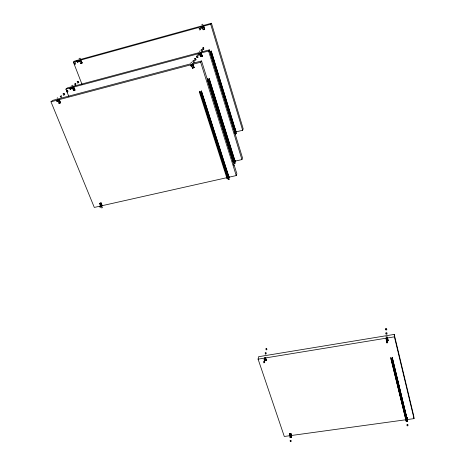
<?xml version="1.0" encoding="UTF-8"?>
<svg xmlns="http://www.w3.org/2000/svg" width="465" height="465" viewBox="0 0 465 465"><rect width="100%" height="100%" fill="white"/><g stroke="black" fill="none" stroke-linecap="round" stroke-linejoin="round"><path stroke-width="0.7" d="M57.05 98.208L57.59 97.731M290.904 433.421L291.398 437.338L290.143 437.501L289.602 433.955L289.649 433.589L290.904 433.421L291.613 435.554L291.398 437.338M201.798 24.738L202.351 24.238L203.013 24.372M102.701 207.483L101.73 207.994M290.143 437.501L290.363 435.717L289.649 433.589M234.337 132.275L234.157 130.828M264.783 359.724L265.12 360.73L266.428 360.526L265.701 357.806L265.265 357.765M290.032 435.682L284.301 436.472L258.092 359.149L258.546 356.713L394.221 334.411L413.74 415.96L414.019 418.634L291.468 435.484M265.12 360.73L265.184 360.387M264.841 357.841L264.387 358.015L264.23 360.113L265.544 359.904L265.701 357.806M265.544 359.904L265.841 359.073L266.428 360.526M264.23 360.113L264.347 359.497M198.375 55.387L199.613 54.957L199.258 54.963M406.625 421.028L407.27 421.453L407.573 420.808M72.68 87.217L71.43 88.135L71.674 88.739L72.058 88.414A1.314 0.523 72.3 0 1 72.959 89.263L73.482 90.588L75.051 90.047L73.819 86.909L72.435 87.426L72.819 87.153M102.079 205.693L236.232 175.572L236.871 173.782L201.543 60.956L192.411 63.374M232.756 161.675L241.934 159.571L242.515 157.943L209.372 49.871L200.985 52.121M191.836 62.136L190.906 62.763M199.898 51.005L199.322 51.534M235.592 131.973L242.66 130.287L243.212 128.869L211.441 23.25L74.801 61.002L73.383 62.095L82.038 84.409M233.279 162.669L234.691 162.355L235.127 161.25L234.209 158.303L232.709 158.856L234.209 158.303M199.316 91.971L227.129 178.845L228.611 178.519L229.094 177.305L228.117 174.241L226.536 174.817L228.117 174.241M233.947 161.518L235.127 161.25L209.111 78.347L234.511 159.78A1.256 0.296 77.3 0 1 234.68 161.372L234.511 161.785L233.099 162.105L233.267 161.692A1.25 0.296 77.3 0 0 233.099 160.1L207.64 78.719L233.721 161.57L233.43 160.256M235.273 130.212C236.325 134.089 235.691 132.124 235.511 130.508L211.162 50.871L236.11 131.973L235.691 132.932L234.331 133.252M234.255 159.454L234.965 161.384L234.069 161.808M228.176 175.433L228.919 177.444L228.129 177.886M235.226 129.084L233.779 129.607L235.226 129.084L236.11 131.973L234.918 130.467M406.904 418.244C406.869 416.402 404.649 418.552 406.178 419.796L390.803 357.451L406.212 421.162L407.561 420.988L392.204 357.242L407.666 421.418L406.317 421.592L390.879 358.777M234.133 165.441L233.668 165.278M405.962 417.739L406.241 418.395M100.667 206.007L94.314 207.437L50.981 101.794L200.653 62.217L201.543 60.956M68.855 96.551L65.908 89.158L208.576 51.005L209.372 49.871M101.37 207.035L102.277 205.768L101.108 202.885L99.562 203.449L100.056 204.67A1.261 0.523 76.3 0 1 100.126 206.303L100.01 207.338L101.37 207.035L101.486 206.007A1.261 0.523 76.3 0 0 101.411 204.368L101.108 202.885M202.24 56.312L201.322 52.807L199.834 53.202L199.235 53.975L199.439 54.62L201.147 53.934A1.372 0.326 75.2 0 1 201.798 54.899L202.24 56.312L200.752 56.701L200.31 55.289A1.372 0.331 75.2 0 0 199.659 54.329L199.439 54.62M191.516 65.768A1.442 0.366 75.1 0 1 191.969 66.698L192.44 68.175L194.138 67.588L193.022 64.089L192.196 64.251M192.44 68.175L194.138 67.588M200.752 56.701L202.362 56.143M191.859 64.368L190.795 65.362L191.01 66.036L192.824 65.303A1.442 0.366 75.2 0 1 193.527 66.292L193.998 67.768M190.795 65.362L192.365 64.949L193.022 64.089M191.01 66.036L191.26 65.71A1.442 0.366 75.1 0 1 191.347 65.664M199.235 53.975L200.723 53.58L201.322 52.807M203.711 26.121L210.68 24.197L211.441 23.25M291.352 436.019L291.305 435.519M202.124 27.412A1.325 0.302 75 0 1 202.746 28.388L203.164 29.766L204.71 29.243L203.711 25.982L202.955 26.15M203.164 29.766L204.71 29.243M60.712 97.435L61.671 97.051M202.647 26.261L201.717 27.028L201.915 27.656L203.554 27.017A1.325 0.296 75 0 1 204.17 27.999L204.594 29.376M201.717 27.028L203.153 26.633L203.711 25.982M407.078 425.306C406.451 426.486 409.066 425.527 407.619 425.138M74.627 64.246L75.522 63.903M264.602 357.986L264.881 358.463L265.48 357.841M290.358 441.151C289.556 442.25 292.119 441.448 290.875 440.989M193.225 62.275L194.475 61.944L194.108 61.944M290.817 434.322L290.823 433.735L289.602 433.955M57.863 101.155A1.378 0.581 72.1 0 1 58.363 101.934L58.921 103.317L60.578 102.742L59.253 99.469L58.375 99.655M58.921 103.317L60.578 102.742M73.482 90.588L75.051 90.047M263.899 362.322C263.074 363.485 265.846 362.293 264.306 362.154M58.212 99.719L56.701 100.8L56.957 101.428L58.811 100.696A1.378 0.575 72.1 0 1 59.787 101.562L60.345 102.945M56.957 101.428L57.381 101.068M56.701 100.8L58.131 100.423L59.253 99.469M71.674 88.739L73.418 88.054A1.314 0.523 72.3 0 1 74.319 88.902L74.842 90.227M265.41 353.632C264.602 354.76 267.323 353.592 265.811 353.47M50.981 101.794L52.655 100.382L191.005 63.746M65.908 89.158L67.419 87.879L199.584 52.493M71.43 88.135L72.796 87.775L73.819 86.909M79.033 58.724C80.974 56.614 81.131 61.304 78.736 60.962L78.963 61.549L79.323 61.275A1.273 0.482 71.9 0 1 80.172 62.141L80.672 63.438L82.183 62.926L80.718 59.921M80.672 63.438L82.183 62.926M386.456 337.979L386.119 338.09L386.316 340.211L387.74 339.991L387.299 337.904M386.171 336.538L385.933 337.015M78.963 61.549L80.637 60.915A1.273 0.477 71.9 0 1 81.485 61.787L81.985 63.083M78.736 60.962L81.009 59.863M233.616 164.558L233.633 164.221M201.519 51.144L202.618 50.877L202.112 50.923M266.265 349.325C265.073 350.29 267.927 349.697 266.678 349.227M407.125 420.244L407.433 419.901L407.044 419.558M191.714 64.432L192.76 64.158M69.948 89.542L70.947 89.303L70.395 89.361M290.061 433.676L290.584 433.607M202.519 26.313L203.472 26.052M58.061 99.783L57.794 100.022L59.014 99.533M199.677 29.76C198.811 30.359 201.641 29.289 200.142 29.603M67.361 91.82L67.007 92.064L68.093 91.605M201.147 28.005C200.241 28.598 203.112 27.54 201.607 27.848M77.481 62.095C76.376 62.699 79.19 61.735 77.928 61.938M234.075 161.454L234.883 161.303M101.539 206.268L102.277 205.768M203.252 49.046C201.973 49.807 205.315 48.558 203.408 48.988M75.522 84.868L75.039 85.159L75.969 84.735M75.08 64.036L75.388 63.938M73.383 62.095L202.322 26.505M227.862 177.578L229.094 177.305L201.351 90.832L228.431 175.787A1.314 0.326 77.5 0 1 228.606 177.473L228.425 177.932L226.943 178.258L227.123 177.799A1.314 0.331 77.5 0 0 226.955 176.119L199.805 91.221L227.618 177.63L226.839 175.183M99.562 203.449L100.917 203.147M99.783 206.78L101.143 206.477M73.284 87.002L73.615 86.99M258.092 359.149L394.419 336.84L394.221 334.411M386.2 339.729L387.618 339.502A0.599 0.488 0.9 0 1 387.798 340.177M264.079 359.654L265.393 359.445M386.316 340.211L386.316 339.38L386.752 340.932L388.165 340.711L387.537 337.869M235.528 132.037L235.871 132.019M406.98 417.384L407.009 417.756L405.66 417.936L405.631 417.558L406.98 417.384L407.526 419.616L407.061 418.669M290.009 437.088L291.264 436.926M265.794 359.3L266.201 359.648M227.908 174.596L229.094 177.305M234.011 158.652L235.127 161.25M235.034 129.427L236.11 131.973M265.259 360.044L265.085 359.707M386.996 336.567L387.421 338.038M72.964 85.345L72.244 85.246L71.755 85.763M58.131 100.423L58.387 101.056M99.748 203.188L100.684 205.495M72.796 87.775L73.04 88.379M72.953 88.524L73.691 90.408M80.05 60.601L80.282 61.188M406.823 417.68L407.526 419.616M192.365 64.949L192.58 65.629M200.863 91.582L228.611 178.519M192.016 66.245L192.574 67.995M200.653 62.217L236.232 175.572M200.723 53.58L200.927 54.225M208.669 79.021L234.691 162.355M200.043 53.87L200.874 56.538M232.802 158.623L233.721 161.57M207.198 79.399L233.099 162.105M209.75 51.249L233.895 129.52M203.153 26.633L203.345 27.261M210.75 51.446L235.691 132.932M202.682 27.679L203.281 29.632M208.576 51.005L241.934 159.571M210.68 24.197L242.66 130.287M386.427 339.34L386.752 340.932M405.631 417.558L406.178 419.796M388.165 340.711L387.705 339.374M387.618 339.502L387.74 339.991M392.286 358.562L407.666 421.418M394.419 336.84L414.019 418.634M406.224 420.395L406.317 421.592M60.165 102.509A0.698 0.593 45.6 0 1 59.822 102.806M59.799 101.62A0.698 0.593 45.6 0 1 60.154 102.021M100.208 203.966A0.639 0.535 33.4 0 1 100.295 203.222A0.639 0.535 33.4 0 1 101.12 203.356A0.639 0.535 33.4 0 1 101.178 204.123M227.263 174.578A0.651 0.593 23.8 0 1 228.077 175.555M227.164 175.526A0.651 0.593 23.8 0 1 226.961 175.09M193.312 67.658A0.715 0.663 49.8 0 1 192.963 67.652M193.673 66.646A0.715 0.663 49.8 0 1 193.713 67.338M74.65 89.35A0.663 0.57 46.9 0 1 74.249 90.117A0.663 0.57 46.9 0 1 73.476 89.495M74.162 88.908A0.663 0.57 46.9 0 1 74.458 89.071M233.198 159.419A0.622 0.575 24.6 0 1 233.354 158.658A0.622 0.575 24.6 0 1 234.174 158.786A0.622 0.575 24.6 0 1 234.162 159.571M201.862 56.044A0.68 0.634 52.9 0 1 200.944 56.038M201.514 54.934A0.68 0.634 52.9 0 1 202.025 55.579M234.319 129.497A0.599 0.564 29.2 0 1 235.209 129.578A0.599 0.564 29.2 0 1 235.063 130.415M203.484 29.243A0.657 0.616 60.4 0 1 203.24 29.004M204.362 28.522A0.657 0.616 60.4 0 1 203.961 29.307M81.613 61.973A0.639 0.552 50.3 0 1 81.613 62.926M386.659 329.348A0.587 0.326 -11.9 0 1 386.694 329.813A0.587 0.326 -11.9 0 1 385.869 329.947A0.587 0.326 -11.9 0 1 385.84 329.487M386.677 333.533A0.593 0.331 -11.9 0 1 387.066 333.963A0.593 0.331 -11.9 0 1 386.153 334.184A0.593 0.331 -11.9 0 1 386.241 333.638M387.537 342.252A0.605 0.343 -11.8 0 1 387.601 342.711A0.605 0.343 -11.8 0 1 386.81 342.903A0.605 0.343 -11.8 0 1 386.607 342.478M387.171 337.852A0.599 0.337 -11.8 0 1 387.258 338.363A0.599 0.337 -11.8 0 1 386.357 338.45A0.599 0.337 -11.8 0 1 386.584 337.91M387.107 340.368A0.599 0.488 0.9 0 1 386.764 340.118M407.881 424.673C406.788 426.178 406.491 423.505 407.881 424.673M203.722 47.761L202.496 48.122L203.722 47.761M202.263 49.732L201.019 50.092L202.263 49.732M199.247 53.789L197.985 54.161L199.247 53.789M198.067 57.061L196.782 57.468L198.067 57.061M197.701 55.881L196.41 56.294L197.701 55.881M196.091 59.747L194.8 60.125L196.091 59.747M195.713 58.555L194.422 58.933L195.713 58.555M290.98 440.558C289.805 442.029 289.846 439.419 290.98 440.558M194.091 60.741L192.777 61.165L194.091 60.741M201.752 26.65L200.537 27.011L201.752 26.65M200.287 28.394L199.067 28.76L200.287 28.394M235.441 162.919L234.255 163.25L235.441 162.919M229.431 179.042L228.181 179.391L229.431 179.042M264.521 361.584C263.266 362.996 263.347 360.59 264.521 361.584M236.412 133.595L235.267 133.92L236.412 133.595M266.021 352.894C264.794 354.272 264.864 351.941 266.021 352.894M266.753 348.663C265.538 350.017 265.602 347.727 266.753 348.663M201.13 52.911L199.869 53.289L201.13 52.911M78.794 82.538L77.614 82.944L78.794 82.538M78.376 81.468L77.19 81.846L78.376 81.468M75.807 83.671L74.615 84.084L75.807 83.671M64.763 94.633L63.525 95.063L64.763 94.633M70.517 88.205L69.297 88.594L70.517 88.205M67.791 90.535L66.571 90.96L67.791 90.535M64.315 93.517L63.077 93.942L64.315 93.517M61.473 95.953L60.223 96.383L61.473 95.953M77.905 60.834L76.731 61.211L77.905 60.834M75.359 62.822L74.179 63.223L75.359 62.822M385.787 329.121A0.587 0.326 -12 0 0 386.636 328.697A0.587 0.326 -12 0 0 385.747 328.557A0.587 0.326 -12 0 0 385.787 329.121M386.066 333.353A0.593 0.331 -11.9 0 0 386.926 332.917A0.593 0.331 -11.9 0 0 386.026 332.777A0.593 0.331 -11.9 0 0 386.066 333.353M386.642 342.042A0.605 0.343 -11.8 0 0 387.514 341.595A0.605 0.343 -11.8 0 0 386.601 341.444A0.605 0.343 -11.8 0 0 386.642 342.042"/></g></svg>
